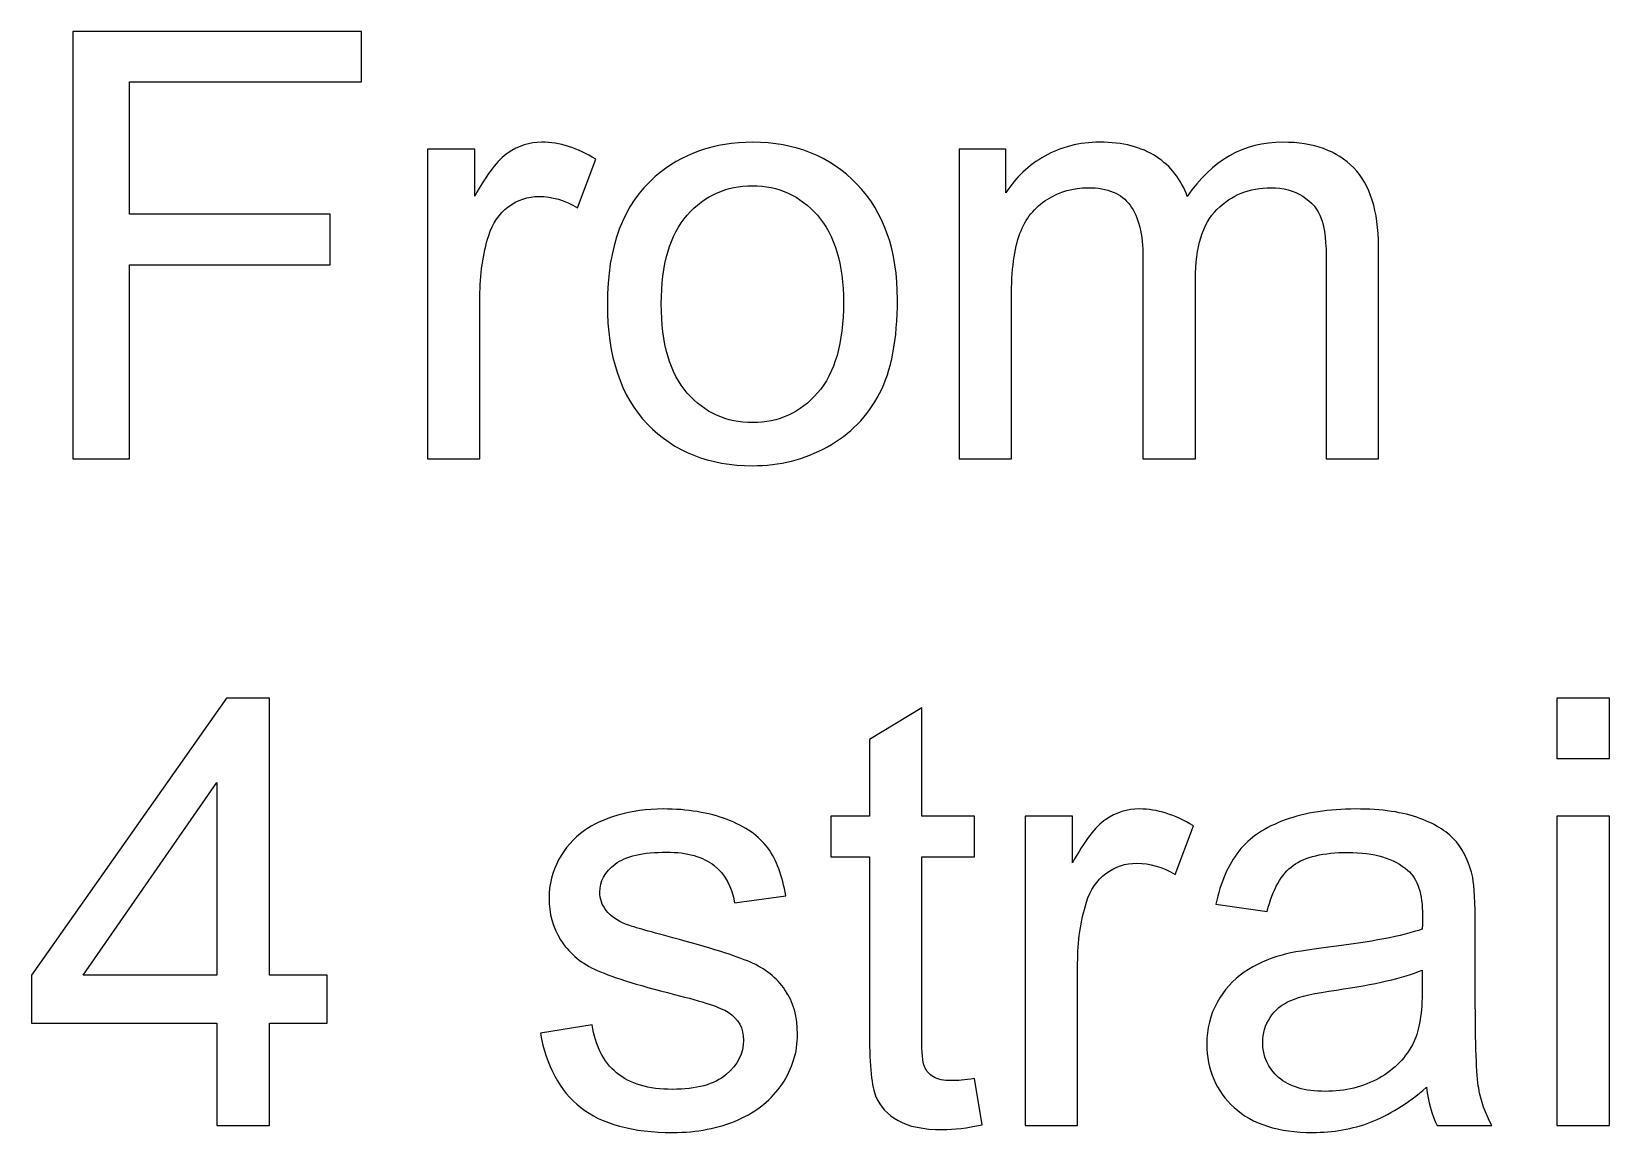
# Model space of a CAD drawing. Header units: millimetres. Extents: x -819 to 558, y -342 to 336.
# Drawn here: x -818.66 to -785.1, y 135.28 to 158.71 of the extents above; entities that cross this region are included whole.
import ezdxf

# ---------------------------------------------------------------- set-up
doc = ezdxf.new("R2010")
doc.units = ezdxf.units.MM
doc.header["$MEASUREMENT"] = 0
doc.layers.add('#Layer 1', color=7, linetype='Continuous')

msp = doc.modelspace()

# ---------------------------------------------------------------- linework, layer by layer
at = {"layer": '#Layer 1', "color": 250}
for points, knots in [([(-817.78, 149.618), (-817.78, 149.618), (-817.78, 158.7091), (-817.78, 158.7091), (-817.78, 158.7091), (-817.78, 158.7091), (-811.6459, 158.7091), (-811.6459, 158.7091), (-811.6459, 158.7091), (-811.6459, 158.7091), (-811.6459, 157.6359), (-811.6459, 157.6359), (-811.6459, 157.6359), (-811.6459, 157.6359), (-816.5756, 157.6359), (-816.5756, 157.6359), (-816.5756, 157.6359), (-816.5756, 157.6359), (-816.5756, 154.8208), (-816.5756, 154.8208), (-816.5756, 154.8208), (-816.5756, 154.8208), (-812.3105, 154.8208), (-812.3105, 154.8208), (-812.3105, 154.8208), (-812.3105, 154.8208), (-812.3105, 153.7476), (-812.3105, 153.7476), (-812.3105, 153.7476), (-812.3105, 153.7476), (-816.5756, 153.7476), (-816.5756, 153.7476), (-816.5756, 153.7476), (-816.5756, 153.7476), (-816.5756, 149.618), (-816.5756, 149.618), (-816.5756, 149.618), (-816.5756, 149.618), (-817.78, 149.618), (-817.78, 149.618)], [0, 0, 0, 0, 0.1, 0.1, 0.1, 0.1, 0.2, 0.2, 0.2, 0.2, 0.3, 0.3, 0.3, 0.3, 0.4, 0.4, 0.4, 0.4, 0.5, 0.5, 0.5, 0.5, 0.6, 0.6, 0.6, 0.6, 0.7, 0.7, 0.7, 0.7, 0.8, 0.8, 0.8, 0.8, 0.9, 0.9, 0.9, 0.9, 1, 1, 1, 1]), ([(-810.2383, 149.618), (-810.2383, 149.618), (-810.2383, 156.203), (-810.2383, 156.203), (-810.2383, 156.203), (-810.2383, 156.203), (-809.235, 156.203), (-809.235, 156.203), (-809.235, 156.203), (-809.235, 156.203), (-809.235, 155.206), (-809.235, 155.206), (-809.235, 155.206), (-808.9789, 155.6717), (-808.7418, 155.9807), (-808.5238, 156.1289), (-808.5238, 156.1289), (-808.3079, 156.277), (-808.0687, 156.3532), (-807.8084, 156.3532), (-807.8084, 156.3532), (-807.4316, 156.3532), (-807.0506, 156.2326), (-806.6611, 155.9934), (-806.6611, 155.9934), (-806.6611, 155.9934), (-807.0464, 154.9562), (-807.0464, 154.9562), (-807.0464, 154.9562), (-807.3173, 155.1192), (-807.5903, 155.1997), (-807.8634, 155.1997), (-807.8634, 155.1997), (-808.1089, 155.1997), (-808.3269, 155.1256), (-808.5217, 154.9795), (-808.5217, 154.9795), (-808.7164, 154.8314), (-808.854, 154.6282), (-808.9365, 154.3678), (-808.9365, 154.3678), (-809.0614, 153.972), (-809.1228, 153.5381), (-809.1228, 153.0661), (-809.1228, 153.0661), (-809.1228, 153.0661), (-809.1228, 149.618), (-809.1228, 149.618), (-809.1228, 149.618), (-809.1228, 149.618), (-810.2383, 149.618), (-810.2383, 149.618)], [0, 0, 0, 0, 0.0769231, 0.0769231, 0.0769231, 0.0769231, 0.1538462, 0.1538462, 0.1538462, 0.1538462, 0.2307692, 0.2307692, 0.2307692, 0.2307692, 0.3076923, 0.3076923, 0.3076923, 0.3076923, 0.3846154, 0.3846154, 0.3846154, 0.3846154, 0.4615385, 0.4615385, 0.4615385, 0.4615385, 0.5384615, 0.5384615, 0.5384615, 0.5384615, 0.6153846, 0.6153846, 0.6153846, 0.6153846, 0.6923077, 0.6923077, 0.6923077, 0.6923077, 0.7692308, 0.7692308, 0.7692308, 0.7692308, 0.8461538, 0.8461538, 0.8461538, 0.8461538, 0.9230769, 0.9230769, 0.9230769, 0.9230769, 1, 1, 1, 1]), ([(-806.4135, 152.9115), (-806.4135, 154.1307), (-806.0748, 155.0346), (-805.3954, 155.6209), (-805.3954, 155.6209), (-804.8302, 156.1077), (-804.1402, 156.3532), (-803.3253, 156.3532), (-803.3253, 156.3532), (-802.4193, 156.3532), (-801.6785, 156.0569), (-801.1049, 155.4621), (-801.1049, 155.4621), (-800.5291, 154.8695), (-800.2434, 154.0503), (-800.2434, 153.0047), (-800.2434, 153.0047), (-800.2434, 152.1559), (-800.3704, 151.4891), (-800.6244, 151.0044), (-800.6244, 151.0044), (-800.8784, 150.5176), (-801.2488, 150.1408), (-801.7335, 149.872), (-801.7335, 149.872), (-802.2204, 149.6032), (-802.7495, 149.4698), (-803.3253, 149.4698), (-803.3253, 149.4698), (-804.246, 149.4698), (-804.9911, 149.7641), (-805.5605, 150.3567), (-805.5605, 150.3567), (-806.1298, 150.9473), (-806.4135, 151.7982), (-806.4135, 152.9115)], [0, 0, 0, 0, 0.1111111, 0.1111111, 0.1111111, 0.1111111, 0.2222222, 0.2222222, 0.2222222, 0.2222222, 0.3333333, 0.3333333, 0.3333333, 0.3333333, 0.4444444, 0.4444444, 0.4444444, 0.4444444, 0.5555556, 0.5555556, 0.5555556, 0.5555556, 0.6666667, 0.6666667, 0.6666667, 0.6666667, 0.7777778, 0.7777778, 0.7777778, 0.7777778, 0.8888889, 0.8888889, 0.8888889, 0.8888889, 1, 1, 1, 1]), ([(-798.9332, 149.618), (-798.9332, 149.618), (-798.9332, 156.203), (-798.9332, 156.203), (-798.9332, 156.203), (-798.9332, 156.203), (-797.9362, 156.203), (-797.9362, 156.203), (-797.9362, 156.203), (-797.9362, 156.203), (-797.9362, 155.2801), (-797.9362, 155.2801), (-797.9362, 155.2801), (-797.7288, 155.6018), (-797.4536, 155.8622), (-797.1107, 156.0569), (-797.1107, 156.0569), (-796.7678, 156.2538), (-796.3763, 156.3532), (-795.9381, 156.3532), (-795.9381, 156.3532), (-795.4513, 156.3532), (-795.0512, 156.2516), (-794.7401, 156.0484), (-794.7401, 156.0484), (-794.4268, 155.8452), (-794.2067, 155.5637), (-794.0797, 155.1997), (-794.0797, 155.1997), (-793.5569, 155.968), (-792.8795, 156.3532), (-792.0456, 156.3532), (-792.0456, 156.3532), (-791.3915, 156.3532), (-790.8899, 156.1712), (-790.5385, 155.8093), (-790.5385, 155.8093), (-790.1871, 155.4473), (-790.0114, 154.8906), (-790.0114, 154.1392), (-790.0114, 154.1392), (-790.0114, 154.1392), (-790.0114, 149.618), (-790.0114, 149.618), (-790.0114, 149.618), (-790.0114, 149.618), (-791.1206, 149.618), (-791.1206, 149.618), (-791.1206, 149.618), (-791.1206, 149.618), (-791.1206, 153.7667), (-791.1206, 153.7667), (-791.1206, 153.7667), (-791.1206, 154.2133), (-791.1566, 154.535), (-791.2285, 154.7319), (-791.2285, 154.7319), (-791.3026, 154.9266), (-791.4338, 155.0854), (-791.6222, 155.206), (-791.6222, 155.206), (-791.8127, 155.3245), (-792.0371, 155.3859), (-792.2932, 155.3859), (-792.2932, 155.3859), (-792.7568, 155.3859), (-793.1399, 155.2314), (-793.4468, 154.9224), (-793.4468, 154.9224), (-793.7516, 154.6155), (-793.9061, 154.1223), (-793.9061, 153.4449), (-793.9061, 153.4449), (-793.9061, 153.4449), (-793.9061, 149.618), (-793.9061, 149.618), (-793.9061, 149.618), (-793.9061, 149.618), (-795.0216, 149.618), (-795.0216, 149.618), (-795.0216, 149.618), (-795.0216, 149.618), (-795.0216, 153.8958), (-795.0216, 153.8958), (-795.0216, 153.8958), (-795.0216, 154.3932), (-795.1126, 154.7657), (-795.2946, 155.0134), (-795.2946, 155.0134), (-795.4767, 155.261), (-795.773, 155.3859), (-796.1879, 155.3859), (-796.1879, 155.3859), (-796.5011, 155.3859), (-796.7911, 155.3034), (-797.0578, 155.1362), (-797.0578, 155.1362), (-797.3245, 154.9711), (-797.5193, 154.7298), (-797.6378, 154.4123), (-797.6378, 154.4123), (-797.7584, 154.0926), (-797.8177, 153.6333), (-797.8177, 153.0343), (-797.8177, 153.0343), (-797.8177, 153.0343), (-797.8177, 149.618), (-797.8177, 149.618), (-797.8177, 149.618), (-797.8177, 149.618), (-798.9332, 149.618), (-798.9332, 149.618)], [0, 0, 0, 0, 0.0357143, 0.0357143, 0.0357143, 0.0357143, 0.0714286, 0.0714286, 0.0714286, 0.0714286, 0.1071429, 0.1071429, 0.1071429, 0.1071429, 0.1428571, 0.1428571, 0.1428571, 0.1428571, 0.1785714, 0.1785714, 0.1785714, 0.1785714, 0.2142857, 0.2142857, 0.2142857, 0.2142857, 0.25, 0.25, 0.25, 0.25, 0.2857143, 0.2857143, 0.2857143, 0.2857143, 0.3214286, 0.3214286, 0.3214286, 0.3214286, 0.3571429, 0.3571429, 0.3571429, 0.3571429, 0.3928571, 0.3928571, 0.3928571, 0.3928571, 0.4285714, 0.4285714, 0.4285714, 0.4285714, 0.4642857, 0.4642857, 0.4642857, 0.4642857, 0.5, 0.5, 0.5, 0.5, 0.5357143, 0.5357143, 0.5357143, 0.5357143, 0.5714286, 0.5714286, 0.5714286, 0.5714286, 0.6071429, 0.6071429, 0.6071429, 0.6071429, 0.6428571, 0.6428571, 0.6428571, 0.6428571, 0.6785714, 0.6785714, 0.6785714, 0.6785714, 0.7142857, 0.7142857, 0.7142857, 0.7142857, 0.75, 0.75, 0.75, 0.75, 0.7857143, 0.7857143, 0.7857143, 0.7857143, 0.8214286, 0.8214286, 0.8214286, 0.8214286, 0.8571429, 0.8571429, 0.8571429, 0.8571429, 0.8928571, 0.8928571, 0.8928571, 0.8928571, 0.9285714, 0.9285714, 0.9285714, 0.9285714, 0.9642857, 0.9642857, 0.9642857, 0.9642857, 1, 1, 1, 1]), ([(-805.2662, 152.9115), (-805.2662, 152.067), (-805.0821, 151.4362), (-804.7138, 151.0171), (-804.7138, 151.0171), (-804.3455, 150.5959), (-803.8819, 150.3864), (-803.3253, 150.3864), (-803.3253, 150.3864), (-802.7707, 150.3864), (-802.3093, 150.598), (-801.941, 151.0192), (-801.941, 151.0192), (-801.5748, 151.4405), (-801.3906, 152.0839), (-801.3906, 152.9475), (-801.3906, 152.9475), (-801.3906, 153.7624), (-801.5748, 154.3805), (-801.9452, 154.7996), (-801.9452, 154.7996), (-802.3156, 155.2187), (-802.7749, 155.4283), (-803.3253, 155.4283), (-803.3253, 155.4283), (-803.8819, 155.4283), (-804.3455, 155.2187), (-804.7138, 154.8017), (-804.7138, 154.8017), (-805.0821, 154.3847), (-805.2662, 153.754), (-805.2662, 152.9115)], [0, 0, 0, 0, 0.125, 0.125, 0.125, 0.125, 0.25, 0.25, 0.25, 0.25, 0.375, 0.375, 0.375, 0.375, 0.5, 0.5, 0.5, 0.5, 0.625, 0.625, 0.625, 0.625, 0.75, 0.75, 0.75, 0.75, 0.875, 0.875, 0.875, 0.875, 1, 1, 1, 1]), ([(-814.7172, 135.43), (-814.7172, 135.43), (-814.7172, 137.6059), (-814.7172, 137.6059), (-814.7172, 137.6059), (-814.7172, 137.6059), (-818.6605, 137.6059), (-818.6605, 137.6059), (-818.6605, 137.6059), (-818.6605, 137.6059), (-818.6605, 138.6304), (-818.6605, 138.6304), (-818.6605, 138.6304), (-818.6605, 138.6304), (-814.5119, 144.5211), (-814.5119, 144.5211), (-814.5119, 144.5211), (-814.5119, 144.5211), (-813.5996, 144.5211), (-813.5996, 144.5211), (-813.5996, 144.5211), (-813.5996, 144.5211), (-813.5996, 138.6304), (-813.5996, 138.6304), (-813.5996, 138.6304), (-813.5996, 138.6304), (-812.3719, 138.6304), (-812.3719, 138.6304), (-812.3719, 138.6304), (-812.3719, 138.6304), (-812.3719, 137.6059), (-812.3719, 137.6059), (-812.3719, 137.6059), (-812.3719, 137.6059), (-813.5996, 137.6059), (-813.5996, 137.6059), (-813.5996, 137.6059), (-813.5996, 137.6059), (-813.5996, 135.43), (-813.5996, 135.43), (-813.5996, 135.43), (-813.5996, 135.43), (-814.7172, 135.43), (-814.7172, 135.43)], [0, 0, 0, 0, 0.0909091, 0.0909091, 0.0909091, 0.0909091, 0.1818182, 0.1818182, 0.1818182, 0.1818182, 0.2727273, 0.2727273, 0.2727273, 0.2727273, 0.3636364, 0.3636364, 0.3636364, 0.3636364, 0.4545455, 0.4545455, 0.4545455, 0.4545455, 0.5454545, 0.5454545, 0.5454545, 0.5454545, 0.6363636, 0.6363636, 0.6363636, 0.6363636, 0.7272727, 0.7272727, 0.7272727, 0.7272727, 0.8181818, 0.8181818, 0.8181818, 0.8181818, 0.9090909, 0.9090909, 0.9090909, 0.9090909, 1, 1, 1, 1]), ([(-798.6051, 136.4291), (-798.6051, 136.4291), (-798.4442, 135.4427), (-798.4442, 135.4427), (-798.4442, 135.4427), (-798.7575, 135.3771), (-799.039, 135.3432), (-799.2867, 135.3432), (-799.2867, 135.3432), (-799.6931, 135.3432), (-800.0063, 135.4067), (-800.2307, 135.5358), (-800.2307, 135.5358), (-800.453, 135.6628), (-800.6096, 135.8322), (-800.7006, 136.0417), (-800.7006, 136.0417), (-800.7916, 136.2492), (-800.8382, 136.6894), (-800.8382, 137.3583), (-800.8382, 137.3583), (-800.8382, 137.3583), (-800.8382, 141.1471), (-800.8382, 141.1471), (-800.8382, 141.1471), (-800.8382, 141.1471), (-801.6573, 141.1471), (-801.6573, 141.1471), (-801.6573, 141.1471), (-801.6573, 141.1471), (-801.6573, 142.015), (-801.6573, 142.015), (-801.6573, 142.015), (-801.6573, 142.015), (-800.8382, 142.015), (-800.8382, 142.015), (-800.8382, 142.015), (-800.8382, 142.015), (-800.8382, 143.6469), (-800.8382, 143.6469), (-800.8382, 143.6469), (-800.8382, 143.6469), (-799.7269, 144.3158), (-799.7269, 144.3158), (-799.7269, 144.3158), (-799.7269, 144.3158), (-799.7269, 142.015), (-799.7269, 142.015), (-799.7269, 142.015), (-799.7269, 142.015), (-798.6051, 142.015), (-798.6051, 142.015), (-798.6051, 142.015), (-798.6051, 142.015), (-798.6051, 141.1471), (-798.6051, 141.1471), (-798.6051, 141.1471), (-798.6051, 141.1471), (-799.7269, 141.1471), (-799.7269, 141.1471), (-799.7269, 141.1471), (-799.7269, 141.1471), (-799.7269, 137.2969), (-799.7269, 137.2969), (-799.7269, 137.2969), (-799.7269, 136.9773), (-799.7079, 136.7741), (-799.6698, 136.6831), (-799.6698, 136.6831), (-799.6296, 136.5921), (-799.5661, 136.5201), (-799.4772, 136.4651), (-799.4772, 136.4651), (-799.3883, 136.4121), (-799.2613, 136.3846), (-799.0962, 136.3846), (-799.0962, 136.3846), (-798.9713, 136.3846), (-798.8083, 136.3994), (-798.6051, 136.4291)], [0, 0, 0, 0, 0.05, 0.05, 0.05, 0.05, 0.1, 0.1, 0.1, 0.1, 0.15, 0.15, 0.15, 0.15, 0.2, 0.2, 0.2, 0.2, 0.25, 0.25, 0.25, 0.25, 0.3, 0.3, 0.3, 0.3, 0.35, 0.35, 0.35, 0.35, 0.4, 0.4, 0.4, 0.4, 0.45, 0.45, 0.45, 0.45, 0.5, 0.5, 0.5, 0.5, 0.55, 0.55, 0.55, 0.55, 0.6, 0.6, 0.6, 0.6, 0.65, 0.65, 0.65, 0.65, 0.7, 0.7, 0.7, 0.7, 0.75, 0.75, 0.75, 0.75, 0.8, 0.8, 0.8, 0.8, 0.85, 0.85, 0.85, 0.85, 0.9, 0.9, 0.9, 0.9, 0.95, 0.95, 0.95, 0.95, 1, 1, 1, 1]), ([(-786.2163, 143.2363), (-786.2163, 143.2363), (-786.2163, 144.5211), (-786.2163, 144.5211), (-786.2163, 144.5211), (-786.2163, 144.5211), (-785.0987, 144.5211), (-785.0987, 144.5211), (-785.0987, 144.5211), (-785.0987, 144.5211), (-785.0987, 143.2363), (-785.0987, 143.2363), (-785.0987, 143.2363), (-785.0987, 143.2363), (-786.2163, 143.2363), (-786.2163, 143.2363)], [0, 0, 0, 0, 0.25, 0.25, 0.25, 0.25, 0.5, 0.5, 0.5, 0.5, 0.75, 0.75, 0.75, 0.75, 1, 1, 1, 1]), ([(-814.7172, 138.6304), (-814.7172, 138.6304), (-814.7172, 142.7283), (-814.7172, 142.7283), (-814.7172, 142.7283), (-814.7172, 142.7283), (-817.562, 138.6304), (-817.562, 138.6304), (-817.562, 138.6304), (-817.562, 138.6304), (-814.7172, 138.6304), (-814.7172, 138.6304)], [0, 0, 0, 0, 0.3333333, 0.3333333, 0.3333333, 0.3333333, 0.6666667, 0.6666667, 0.6666667, 0.6666667, 1, 1, 1, 1]), ([(-807.838, 137.3964), (-807.838, 137.3964), (-806.7352, 137.57), (-806.7352, 137.57), (-806.7352, 137.57), (-806.6738, 137.1276), (-806.5003, 136.7889), (-806.2166, 136.5518), (-806.2166, 136.5518), (-805.9351, 136.3169), (-805.5393, 136.1984), (-805.0292, 136.1984), (-805.0292, 136.1984), (-804.517, 136.1984), (-804.136, 136.3042), (-803.8883, 136.5116), (-803.8883, 136.5116), (-803.6407, 136.7212), (-803.5158, 136.9667), (-803.5158, 137.2461), (-803.5158, 137.2461), (-803.5158, 137.5001), (-803.6258, 137.697), (-803.846, 137.843), (-803.846, 137.843), (-803.9984, 137.9425), (-804.3794, 138.0674), (-804.9869, 138.2198), (-804.9869, 138.2198), (-805.8039, 138.4272), (-806.3733, 138.605), (-806.6887, 138.7574), (-806.6887, 138.7574), (-807.004, 138.9077), (-807.2453, 139.1172), (-807.4083, 139.3839), (-807.4083, 139.3839), (-807.5713, 139.6506), (-807.6539, 139.9449), (-807.6539, 140.2666), (-807.6539, 140.2666), (-807.6539, 140.5608), (-807.5861, 140.8317), (-807.4507, 141.0815), (-807.4507, 141.0815), (-807.3173, 141.3334), (-807.1332, 141.5408), (-806.9024, 141.7059), (-806.9024, 141.7059), (-806.7289, 141.8329), (-806.4918, 141.943), (-806.1934, 142.0319), (-806.1934, 142.0319), (-805.8928, 142.1208), (-805.5711, 142.1652), (-805.2282, 142.1652), (-805.2282, 142.1652), (-804.7117, 142.1652), (-804.2587, 142.089), (-803.8671, 141.9409), (-803.8671, 141.9409), (-803.4756, 141.7927), (-803.1877, 141.5916), (-803.0014, 141.3376), (-803.0014, 141.3376), (-802.8152, 141.0815), (-802.6882, 140.7428), (-802.6183, 140.3174), (-802.6183, 140.3174), (-802.6183, 140.3174), (-803.7084, 140.1671), (-803.7084, 140.1671), (-803.7084, 140.1671), (-803.7592, 140.5058), (-803.9031, 140.7704), (-804.1402, 140.9609), (-804.1402, 140.9609), (-804.3773, 141.1514), (-804.7138, 141.2466), (-805.1477, 141.2466), (-805.1477, 141.2466), (-805.66, 141.2466), (-806.0261, 141.1619), (-806.2442, 140.9926), (-806.2442, 140.9926), (-806.4643, 140.8233), (-806.5744, 140.6243), (-806.5744, 140.3978), (-806.5744, 140.3978), (-806.5744, 140.2518), (-806.5278, 140.1227), (-806.4368, 140.0062), (-806.4368, 140.0062), (-806.3458, 139.8856), (-806.2039, 139.7882), (-806.0092, 139.7078), (-806.0092, 139.7078), (-805.897, 139.6676), (-805.5689, 139.5723), (-805.0228, 139.4242), (-805.0228, 139.4242), (-804.2333, 139.2125), (-803.683, 139.041), (-803.3718, 138.9056), (-803.3718, 138.9056), (-803.0586, 138.7722), (-802.813, 138.5754), (-802.6352, 138.3193), (-802.6352, 138.3193), (-802.4574, 138.0631), (-802.3685, 137.7456), (-802.3685, 137.3646), (-802.3685, 137.3646), (-802.3685, 136.9921), (-802.4786, 136.6429), (-802.6945, 136.3127), (-802.6945, 136.3127), (-802.9125, 135.9846), (-803.2258, 135.7306), (-803.6343, 135.5507), (-803.6343, 135.5507), (-804.0428, 135.3707), (-804.5064, 135.2818), (-805.0228, 135.2818), (-805.0228, 135.2818), (-805.8801, 135.2818), (-806.532, 135.4596), (-806.9808, 135.8152), (-806.9808, 135.8152), (-807.4295, 136.1708), (-807.7152, 136.6979), (-807.838, 137.3964)], [0, 0, 0, 0, 0.030303, 0.030303, 0.030303, 0.030303, 0.0606061, 0.0606061, 0.0606061, 0.0606061, 0.0909091, 0.0909091, 0.0909091, 0.0909091, 0.1212121, 0.1212121, 0.1212121, 0.1212121, 0.1515152, 0.1515152, 0.1515152, 0.1515152, 0.1818182, 0.1818182, 0.1818182, 0.1818182, 0.2121212, 0.2121212, 0.2121212, 0.2121212, 0.2424242, 0.2424242, 0.2424242, 0.2424242, 0.2727273, 0.2727273, 0.2727273, 0.2727273, 0.3030303, 0.3030303, 0.3030303, 0.3030303, 0.3333333, 0.3333333, 0.3333333, 0.3333333, 0.3636364, 0.3636364, 0.3636364, 0.3636364, 0.3939394, 0.3939394, 0.3939394, 0.3939394, 0.4242424, 0.4242424, 0.4242424, 0.4242424, 0.4545455, 0.4545455, 0.4545455, 0.4545455, 0.4848485, 0.4848485, 0.4848485, 0.4848485, 0.5151515, 0.5151515, 0.5151515, 0.5151515, 0.5454545, 0.5454545, 0.5454545, 0.5454545, 0.5757576, 0.5757576, 0.5757576, 0.5757576, 0.6060606, 0.6060606, 0.6060606, 0.6060606, 0.6363636, 0.6363636, 0.6363636, 0.6363636, 0.6666667, 0.6666667, 0.6666667, 0.6666667, 0.6969697, 0.6969697, 0.6969697, 0.6969697, 0.7272727, 0.7272727, 0.7272727, 0.7272727, 0.7575758, 0.7575758, 0.7575758, 0.7575758, 0.7878788, 0.7878788, 0.7878788, 0.7878788, 0.8181818, 0.8181818, 0.8181818, 0.8181818, 0.8484848, 0.8484848, 0.8484848, 0.8484848, 0.8787879, 0.8787879, 0.8787879, 0.8787879, 0.9090909, 0.9090909, 0.9090909, 0.9090909, 0.9393939, 0.9393939, 0.9393939, 0.9393939, 0.969697, 0.969697, 0.969697, 0.969697, 1, 1, 1, 1]), ([(-797.5256, 135.43), (-797.5256, 135.43), (-797.5256, 142.015), (-797.5256, 142.015), (-797.5256, 142.015), (-797.5256, 142.015), (-796.5223, 142.015), (-796.5223, 142.015), (-796.5223, 142.015), (-796.5223, 142.015), (-796.5223, 141.018), (-796.5223, 141.018), (-796.5223, 141.018), (-796.2662, 141.4837), (-796.0291, 141.7927), (-795.8111, 141.9409), (-795.8111, 141.9409), (-795.5952, 142.089), (-795.356, 142.1652), (-795.0957, 142.1652), (-795.0957, 142.1652), (-794.7189, 142.1652), (-794.3379, 142.0446), (-793.9484, 141.8054), (-793.9484, 141.8054), (-793.9484, 141.8054), (-794.3337, 140.7682), (-794.3337, 140.7682), (-794.3337, 140.7682), (-794.6046, 140.9312), (-794.8776, 141.0117), (-795.1507, 141.0117), (-795.1507, 141.0117), (-795.3962, 141.0117), (-795.6142, 140.9376), (-795.809, 140.7915), (-795.809, 140.7915), (-796.0037, 140.6434), (-796.1413, 140.4402), (-796.2238, 140.1798), (-796.2238, 140.1798), (-796.3487, 139.784), (-796.4101, 139.3501), (-796.4101, 138.8781), (-796.4101, 138.8781), (-796.4101, 138.8781), (-796.4101, 135.43), (-796.4101, 135.43), (-796.4101, 135.43), (-796.4101, 135.43), (-797.5256, 135.43), (-797.5256, 135.43)], [0, 0, 0, 0, 0.0769231, 0.0769231, 0.0769231, 0.0769231, 0.1538462, 0.1538462, 0.1538462, 0.1538462, 0.2307692, 0.2307692, 0.2307692, 0.2307692, 0.3076923, 0.3076923, 0.3076923, 0.3076923, 0.3846154, 0.3846154, 0.3846154, 0.3846154, 0.4615385, 0.4615385, 0.4615385, 0.4615385, 0.5384615, 0.5384615, 0.5384615, 0.5384615, 0.6153846, 0.6153846, 0.6153846, 0.6153846, 0.6923077, 0.6923077, 0.6923077, 0.6923077, 0.7692308, 0.7692308, 0.7692308, 0.7692308, 0.8461538, 0.8461538, 0.8461538, 0.8461538, 0.9230769, 0.9230769, 0.9230769, 0.9230769, 1, 1, 1, 1]), ([(-788.987, 136.2428), (-789.4018, 135.8914), (-789.7998, 135.6438), (-790.1808, 135.4977), (-790.1808, 135.4977), (-790.5639, 135.3538), (-790.9745, 135.2818), (-791.4127, 135.2818), (-791.4127, 135.2818), (-792.1366, 135.2818), (-792.6911, 135.4575), (-793.0806, 135.811), (-793.0806, 135.811), (-793.4679, 136.1645), (-793.6627, 136.6175), (-793.6627, 137.1657), (-793.6627, 137.1657), (-793.6627, 137.4895), (-793.5907, 137.7837), (-793.4425, 138.0504), (-793.4425, 138.0504), (-793.2965, 138.3171), (-793.1039, 138.5309), (-792.8668, 138.6918), (-792.8668, 138.6918), (-792.6276, 138.8527), (-792.3609, 138.9754), (-792.0625, 139.058), (-792.0625, 139.058), (-791.8445, 139.1151), (-791.5143, 139.1723), (-791.0719, 139.2252), (-791.0719, 139.2252), (-790.1702, 139.3331), (-789.5055, 139.4601), (-789.0801, 139.6104), (-789.0801, 139.6104), (-789.0759, 139.7628), (-789.0737, 139.8602), (-789.0737, 139.9004), (-789.0737, 139.9004), (-789.0737, 140.3555), (-789.1796, 140.6772), (-789.3912, 140.8614), (-789.3912, 140.8614), (-789.6749, 141.1154), (-790.1003, 141.2403), (-790.6612, 141.2403), (-790.6612, 141.2403), (-791.1862, 141.2403), (-791.5735, 141.1492), (-791.8254, 140.9651), (-791.8254, 140.9651), (-792.0752, 140.7809), (-792.2593, 140.455), (-792.38, 139.9872), (-792.38, 139.9872), (-792.38, 139.9872), (-793.4701, 140.1375), (-793.4701, 140.1375), (-793.4701, 140.1375), (-793.3706, 140.6031), (-793.2076, 140.982), (-792.9811, 141.2678), (-792.9811, 141.2678), (-792.7546, 141.5556), (-792.4244, 141.7779), (-791.9947, 141.9324), (-791.9947, 141.9324), (-791.5651, 142.0869), (-791.0676, 142.1652), (-790.5004, 142.1652), (-790.5004, 142.1652), (-789.9373, 142.1652), (-789.4823, 142.0975), (-789.1309, 141.9663), (-789.1309, 141.9663), (-788.7795, 141.8329), (-788.5213, 141.6678), (-788.3541, 141.4667), (-788.3541, 141.4667), (-788.189, 141.2657), (-788.0747, 141.0138), (-788.0069, 140.7069), (-788.0069, 140.7069), (-787.971, 140.5164), (-787.9519, 140.1735), (-787.9519, 139.6782), (-787.9519, 139.6782), (-787.9519, 139.6782), (-787.9519, 138.1901), (-787.9519, 138.1901), (-787.9519, 138.1901), (-787.9519, 137.1509), (-787.9286, 136.4947), (-787.8799, 136.2216), (-787.8799, 136.2216), (-787.8334, 135.9465), (-787.7381, 135.6819), (-787.5984, 135.43), (-787.5984, 135.43), (-787.5984, 135.43), (-788.7647, 135.43), (-788.7647, 135.43), (-788.7647, 135.43), (-788.879, 135.6607), (-788.9552, 135.9317), (-788.987, 136.2428)], [0, 0, 0, 0, 0.037037, 0.037037, 0.037037, 0.037037, 0.0740741, 0.0740741, 0.0740741, 0.0740741, 0.1111111, 0.1111111, 0.1111111, 0.1111111, 0.1481481, 0.1481481, 0.1481481, 0.1481481, 0.1851852, 0.1851852, 0.1851852, 0.1851852, 0.2222222, 0.2222222, 0.2222222, 0.2222222, 0.2592593, 0.2592593, 0.2592593, 0.2592593, 0.2962963, 0.2962963, 0.2962963, 0.2962963, 0.3333333, 0.3333333, 0.3333333, 0.3333333, 0.3703704, 0.3703704, 0.3703704, 0.3703704, 0.4074074, 0.4074074, 0.4074074, 0.4074074, 0.4444444, 0.4444444, 0.4444444, 0.4444444, 0.4814815, 0.4814815, 0.4814815, 0.4814815, 0.5185185, 0.5185185, 0.5185185, 0.5185185, 0.5555556, 0.5555556, 0.5555556, 0.5555556, 0.5925926, 0.5925926, 0.5925926, 0.5925926, 0.6296296, 0.6296296, 0.6296296, 0.6296296, 0.6666667, 0.6666667, 0.6666667, 0.6666667, 0.7037037, 0.7037037, 0.7037037, 0.7037037, 0.7407407, 0.7407407, 0.7407407, 0.7407407, 0.7777778, 0.7777778, 0.7777778, 0.7777778, 0.8148148, 0.8148148, 0.8148148, 0.8148148, 0.8518519, 0.8518519, 0.8518519, 0.8518519, 0.8888889, 0.8888889, 0.8888889, 0.8888889, 0.9259259, 0.9259259, 0.9259259, 0.9259259, 0.962963, 0.962963, 0.962963, 0.962963, 1, 1, 1, 1]), ([(-786.2163, 135.43), (-786.2163, 135.43), (-786.2163, 142.015), (-786.2163, 142.015), (-786.2163, 142.015), (-786.2163, 142.015), (-785.0987, 142.015), (-785.0987, 142.015), (-785.0987, 142.015), (-785.0987, 142.015), (-785.0987, 135.43), (-785.0987, 135.43), (-785.0987, 135.43), (-785.0987, 135.43), (-786.2163, 135.43), (-786.2163, 135.43)], [0, 0, 0, 0, 0.25, 0.25, 0.25, 0.25, 0.5, 0.5, 0.5, 0.5, 0.75, 0.75, 0.75, 0.75, 1, 1, 1, 1]), ([(-789.0801, 138.7362), (-789.4865, 138.569), (-790.094, 138.4293), (-790.9025, 138.3129), (-790.9025, 138.3129), (-791.3619, 138.2473), (-791.6878, 138.1732), (-791.8762, 138.0907), (-791.8762, 138.0907), (-792.0667, 138.0081), (-792.2149, 137.8875), (-792.3165, 137.7266), (-792.3165, 137.7266), (-792.4202, 137.5678), (-792.4731, 137.3922), (-792.4731, 137.1974), (-792.4731, 137.1974), (-792.4731, 136.899), (-792.3588, 136.6513), (-792.1344, 136.4524), (-792.1344, 136.4524), (-791.9101, 136.2555), (-791.5799, 136.156), (-791.146, 136.156), (-791.146, 136.156), (-790.7163, 136.156), (-790.3332, 136.2492), (-789.9987, 136.4375), (-789.9987, 136.4375), (-789.6643, 136.6259), (-789.4166, 136.8842), (-789.26, 137.2101), (-789.26, 137.2101), (-789.1394, 137.462), (-789.0801, 137.8345), (-789.0801, 138.3256), (-789.0801, 138.3256), (-789.0801, 138.3256), (-789.0801, 138.7362), (-789.0801, 138.7362)], [0, 0, 0, 0, 0.1, 0.1, 0.1, 0.1, 0.2, 0.2, 0.2, 0.2, 0.3, 0.3, 0.3, 0.3, 0.4, 0.4, 0.4, 0.4, 0.5, 0.5, 0.5, 0.5, 0.6, 0.6, 0.6, 0.6, 0.7, 0.7, 0.7, 0.7, 0.8, 0.8, 0.8, 0.8, 0.9, 0.9, 0.9, 0.9, 1, 1, 1, 1])]:
    msp.add_open_spline(points, degree=3, knots=knots, dxfattribs=at)

doc.saveas('drawing.dxf')
